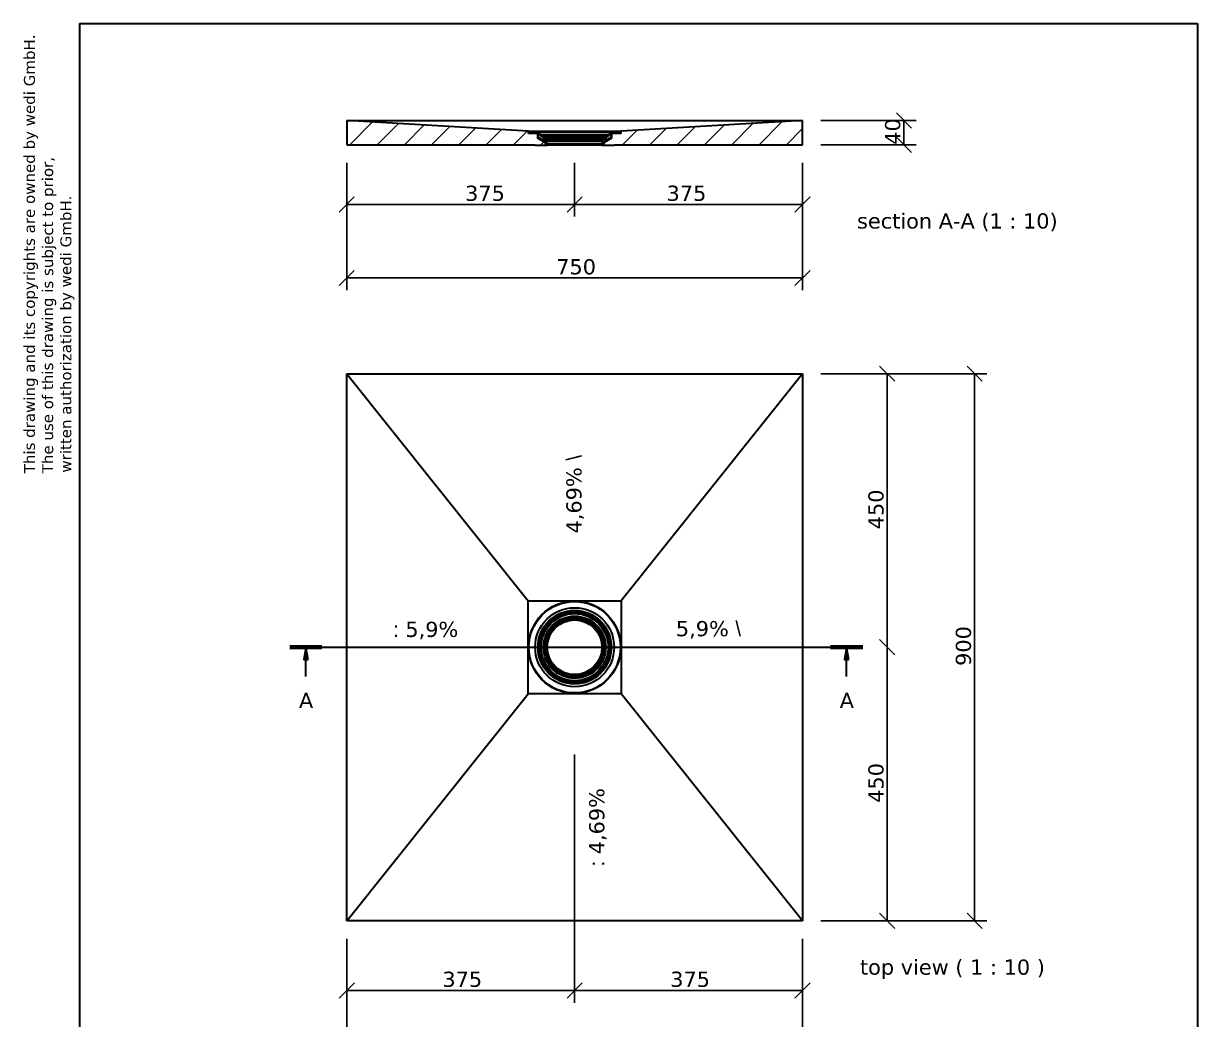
# Model space of a CAD drawing. Header units: millimetres. Extents: x 68 to 2000, y 100 to 2870.
# Drawn here: x 68 to 2000, y 1231 to 2870 of the extents above; entities that cross this region are included whole.
import ezdxf

# ---------------------------------------------------------------- set-up
doc = ezdxf.new("R2010")
doc.units = ezdxf.units.MM
doc.header["$LTSCALE"] = 10
for name, color, linetype, lineweight in [('_Sichtbarkanten', 7, 'Continuous', 35), ('Bemaßung (ISO)', 7, 'Continuous', 25), ('Rahmen (ISO)', 7, 'Continuous', 35), ('Schnittlinie (ISO)', 7, 'Continuous', 35), ('Schraffur (ISO)', 7, 'Continuous', 13), ('Symbol (ISO)', 7, 'Continuous', 25), ('Verdeckt (ISO)', 7, 'Continuous', 35)]:
    doc.layers.add(name, color=color, linetype=linetype, lineweight=lineweight)
doc.styles.add('Bezeichnungstext (DIN)', font='verdana.ttf')
doc.styles.add('Notiztext (DIN)', font='verdana.ttf')
doc.styles.add('Textstil65', font='verdana.ttf')
doc.dimstyles.new('Standard (DIN)', dxfattribs={"dimscale": 10, "dimtxt": 2.5, "dimasz": 2.5, "dimexe": 2, "dimexo": 10, "dimgap": 0.5, "dimtad": 1, "dimdec": 1, "dimrnd": 1e-08, "dimtxsty": 'Notiztext (DIN)', "dimblk": 'OBLIQUE', "dimcen": 0.09, "dimclrd": 256, "dimclre": 256, "dimclrt": 256, "dimadec": 0, "dimazin": 2, "dimtfac": 1, "dimtmove": 0, "dimatfit": 3, "dimfxl": 0, "dimtolj": 1, "dimtzin": 0, "dimlwd": -1, "dimlwe": -1, "dimarcsym": 0})
doc.dimstyles.new('Standard (DIN)-03', dxfattribs={"dimscale": 10, "dimtxt": 2.5, "dimasz": 2.5, "dimexe": 2, "dimexo": 3, "dimgap": 0.5, "dimtad": 1, "dimdec": 1, "dimrnd": 1e-08, "dimtxsty": 'Notiztext (DIN)', "dimblk": 'OBLIQUE', "dimcen": 0.09, "dimclrd": 256, "dimclre": 256, "dimclrt": 256, "dimadec": 0, "dimazin": 2, "dimtfac": 1, "dimtmove": 0, "dimatfit": 3, "dimfxl": 0, "dimtolj": 1, "dimtzin": 0, "dimlwd": -1, "dimlwe": -1, "dimarcsym": 0})

# ---------------------------------------------------------------- blocks, each defined once
blk = doc.blocks.new('Ränder Wedi_hoch')
at = {"layer": 'Rahmen (ISO)'}
for p, q in [((16, 287), (16, 10)), ((16, 287), (200, 287)), ((200, 287), (200, 10)), ((16, 10), (200, 10))]:
    blk.add_line(p, q, dxfattribs=at)
at = {"layer": 'Rahmen (ISO)', "char_height": 1.8, "attachment_point": 7, "rotation": 90, "style": 'Textstil65'}
for s, insert in [('This drawing and its copyrights are owned by wedi GmbH.', (9.2, 213)), ('The use of this drawing is subject to prior,', (12.2, 213)), ('written authorization by wedi GmbH.', (15.19, 213.1)), ('unterliegt dem Urheberrecht. Die Verwendung bedarf in jedem', (12.2, 10.21)), ('Fall der vorherigen, schriftlichen Zustimmung der wedi GmbH.', (15.19, 10.24)), ('Diese Zeichnung / Skizze ist Eigentum der wedi GmbH und ', (9.2, 10.24))]:
    blk.add_mtext(s, dxfattribs=dict(at, insert=insert))
blk = doc.blocks.new('2DTransSchnitt0')
at = {"layer": 'Schnittlinie (ISO)', "linetype": 'Continuous'}
for p, q in [((50.63, 184.38), (144.9, 184.38)), ((53.28, 184.38), (52.93, 182.38)), ((53.28, 182.38), (53.28, 184.38)), ((53.63, 182.38), (53.28, 184.38)), ((142.25, 184.38), (141.9, 182.38)), ((142.25, 182.38), (142.25, 184.38)), ((142.6, 182.38), (142.25, 184.38)), ((52.93, 182.38), (53.63, 182.38)), ((53.28, 179.59), (53.28, 182.38)), ((141.9, 182.38), (142.6, 182.38)), ((142.25, 179.59), (142.25, 182.38))]:
    blk.add_line(p, q, dxfattribs=at)
at = {"layer": 'Schnittlinie (ISO)', "linetype": 'Continuous', "lineweight": 70}
for p, q in [((50.63, 184.38), (55.92, 184.38)), ((139.61, 184.38), (144.9, 184.38))]:
    blk.add_line(p, q, dxfattribs=at)
at = {"layer": 'Schnittlinie (ISO)', "linetype": 'Continuous', "flags": 128}
for points in [[(53.63, 182.38), (53.28, 184.38), (52.93, 182.38), (53.63, 182.38)], [(142.6, 182.38), (142.25, 184.38), (141.9, 182.38), (142.6, 182.38)]]:
    blk.add_lwpolyline(points, dxfattribs=at)
at = {"layer": 'Schnittlinie (ISO)'}
for points in [[(53.63, 182.38), (53.28, 184.38), (52.93, 182.38), (53.63, 182.38)], [(142.6, 182.38), (142.25, 184.38), (141.9, 182.38), (142.6, 182.38)]]:
    blk.add_solid(points, dxfattribs=at)
at = {"layer": 'Schnittlinie (ISO)', "char_height": 2.5, "attachment_point": 7, "style": 'Bezeichnungstext (DIN)'}
for insert in [(52.14, 174.38), (141.12, 174.38)]:
    blk.add_mtext('A', dxfattribs=dict(at, insert=insert))
blk = doc.blocks.new('_Oblique')
at = {"color": 0, "linetype": 'ByBlock', "lineweight": -2}
blk.add_line((-0.5, -0.5), (0.5, 0.5), dxfattribs=at)
blk = doc.blocks.new('*D41')
at = {"layer": 'Bemaßung (ISO)', "transparency": 16777216}
for p, q in [((600, 2640.5), (600, 2552.2)), ((975, 2640.5), (975, 2552.2)), ((600, 2572.2), (975, 2572.2))]:
    blk.add_line(p, q, dxfattribs=at)
at = {"layer": 'Defpoints', "color": 0, "transparency": 16777216}
for p in [(600, 2670.5), (975, 2670.5), (975, 2572.2)]:
    blk.add_point(p, dxfattribs=at)
at = {"layer": 'Bemaßung (ISO)', "transparency": 16777216, "xscale": 25, "yscale": 25, "zscale": 25, "rotation": 180}
blk.add_blockref('_Oblique', (600, 2572.2), dxfattribs=at)
at = {"layer": 'Bemaßung (ISO)', "transparency": 16777216, "xscale": 25, "yscale": 25, "zscale": 25}
blk.add_blockref('_Oblique', (975, 2572.2), dxfattribs=at)
at = {"layer": 'Bemaßung (ISO)', "transparency": 16777216, "insert": (794.8, 2603.2), "char_height": 25, "attachment_point": 1, "style": 'Notiztext (DIN)'}
blk.add_mtext('\\A1;375', dxfattribs=at)
blk = doc.blocks.new('*D42')
at = {"layer": 'Bemaßung (ISO)', "transparency": 16777216}
for p, q in [((975, 2639.8), (975, 2552.2)), ((1350, 2640.5), (1350, 2552.2)), ((975, 2572.2), (1350, 2572.2))]:
    blk.add_line(p, q, dxfattribs=at)
at = {"layer": 'Defpoints', "color": 0, "transparency": 16777216}
for p in [(975, 2669.8), (1350, 2670.5), (1350, 2572.2)]:
    blk.add_point(p, dxfattribs=at)
at = {"layer": 'Bemaßung (ISO)', "transparency": 16777216, "xscale": 25, "yscale": 25, "zscale": 25, "rotation": 180}
blk.add_blockref('_Oblique', (975, 2572.2), dxfattribs=at)
at = {"layer": 'Bemaßung (ISO)', "transparency": 16777216, "xscale": 25, "yscale": 25, "zscale": 25}
blk.add_blockref('_Oblique', (1350, 2572.2), dxfattribs=at)
at = {"layer": 'Bemaßung (ISO)', "transparency": 16777216, "insert": (1126.3, 2603.2), "char_height": 25, "attachment_point": 1, "style": 'Notiztext (DIN)'}
blk.add_mtext('\\A1;375', dxfattribs=at)
blk = doc.blocks.new('*D43')
at = {"layer": 'Bemaßung (ISO)', "transparency": 16777216}
for p, q in [((1379.9, 2710.5), (1536.9, 2710.5)), ((1516.9, 2670.5), (1516.9, 2710.5)), ((1380, 2670.5), (1536.9, 2670.5))]:
    blk.add_line(p, q, dxfattribs=at)
at = {"layer": 'Defpoints', "color": 0, "transparency": 16777216}
for p in [(1349.9, 2710.5), (1516.9, 2710.5), (1350, 2670.5)]:
    blk.add_point(p, dxfattribs=at)
at = {"layer": 'Bemaßung (ISO)', "transparency": 16777216, "xscale": 25, "yscale": 25, "zscale": 25}
for p, rotation in [((1516.9, 2710.5), 90), ((1516.9, 2670.5), 270)]:
    blk.add_blockref('_Oblique', p, dxfattribs=dict(at, rotation=rotation))
at = {"layer": 'Bemaßung (ISO)', "transparency": 16777216, "insert": (1485.8, 2670.4), "char_height": 25, "attachment_point": 1, "rotation": 90, "style": 'Notiztext (DIN)'}
blk.add_mtext('\\A1;40', dxfattribs=at)
blk = doc.blocks.new('*D44')
at = {"layer": 'Bemaßung (ISO)', "transparency": 16777216}
for p, q in [((600, 1363.8), (600, 1128.3)), ((1350, 1363.8), (1350, 1128.3)), ((600, 1148.3), (1350, 1148.3))]:
    blk.add_line(p, q, dxfattribs=at)
at = {"layer": 'Defpoints', "color": 0, "transparency": 16777216}
for p in [(600, 1393.8), (1350, 1393.8), (1350, 1148.3)]:
    blk.add_point(p, dxfattribs=at)
at = {"layer": 'Bemaßung (ISO)', "transparency": 16777216, "xscale": 25, "yscale": 25, "zscale": 25, "rotation": 180}
blk.add_blockref('_Oblique', (600, 1148.3), dxfattribs=at)
at = {"layer": 'Bemaßung (ISO)', "transparency": 16777216, "xscale": 25, "yscale": 25, "zscale": 25}
blk.add_blockref('_Oblique', (1350, 1148.3), dxfattribs=at)
at = {"layer": 'Bemaßung (ISO)', "transparency": 16777216, "insert": (932.4, 1179.3), "char_height": 25, "attachment_point": 1, "style": 'Notiztext (DIN)'}
blk.add_mtext('\\A1;750', dxfattribs=at)
blk = doc.blocks.new('*D45')
at = {"layer": 'Bemaßung (ISO)', "transparency": 16777216}
for p, q in [((1489.3, 1393.8), (1489.3, 1843.8)), ((1380, 1393.8), (1509.3, 1393.8))]:
    blk.add_line(p, q, dxfattribs=at)
at = {"layer": 'Defpoints', "color": 0, "transparency": 16777216}
for p in [(1449, 1843.8), (1489.3, 1843.8), (1350, 1393.8)]:
    blk.add_point(p, dxfattribs=at)
at = {"layer": 'Bemaßung (ISO)', "transparency": 16777216, "xscale": 25, "yscale": 25, "zscale": 25}
for p, rotation in [((1489.3, 1843.8), 90), ((1489.3, 1393.8), 270)]:
    blk.add_blockref('_Oblique', p, dxfattribs=dict(at, rotation=rotation))
at = {"layer": 'Bemaßung (ISO)', "transparency": 16777216, "insert": (1458.3, 1587.8), "char_height": 25, "attachment_point": 1, "rotation": 90, "style": 'Notiztext (DIN)'}
blk.add_mtext('\\A1;450', dxfattribs=at)
blk = doc.blocks.new('*D46')
at = {"layer": 'Bemaßung (ISO)', "transparency": 16777216}
for p, q in [((1380, 2293.8), (1509.3, 2293.8)), ((1489.3, 1843.8), (1489.3, 2293.8))]:
    blk.add_line(p, q, dxfattribs=at)
at = {"layer": 'Defpoints', "color": 0, "transparency": 16777216}
for p in [(1350, 2293.8), (1489.3, 2293.8), (1449, 1843.8)]:
    blk.add_point(p, dxfattribs=at)
at = {"layer": 'Bemaßung (ISO)', "transparency": 16777216, "xscale": 25, "yscale": 25, "zscale": 25}
for p, rotation in [((1489.3, 2293.8), 90), ((1489.3, 1843.8), 270)]:
    blk.add_blockref('_Oblique', p, dxfattribs=dict(at, rotation=rotation))
at = {"layer": 'Bemaßung (ISO)', "transparency": 16777216, "insert": (1458.3, 2037.8), "char_height": 25, "attachment_point": 1, "rotation": 90, "style": 'Notiztext (DIN)'}
blk.add_mtext('\\A1;450', dxfattribs=at)
blk = doc.blocks.new('*D47')
at = {"layer": 'Bemaßung (ISO)', "transparency": 16777216}
for p, q in [((1380, 2293.8), (1653.2, 2293.8)), ((1633.2, 2293.8), (1633.2, 1393.8)), ((1380, 1393.8), (1653.2, 1393.8))]:
    blk.add_line(p, q, dxfattribs=at)
at = {"layer": 'Defpoints', "color": 0, "transparency": 16777216}
for p in [(1350, 2293.8), (1350, 1393.8), (1633.2, 1393.8)]:
    blk.add_point(p, dxfattribs=at)
at = {"layer": 'Bemaßung (ISO)', "transparency": 16777216, "xscale": 25, "yscale": 25, "zscale": 25}
for p, rotation in [((1633.2, 2293.8), 90), ((1633.2, 1393.8), 270)]:
    blk.add_blockref('_Oblique', p, dxfattribs=dict(at, rotation=rotation))
at = {"layer": 'Bemaßung (ISO)', "transparency": 16777216, "insert": (1602.2, 1813.1), "char_height": 25, "attachment_point": 1, "rotation": 90, "style": 'Notiztext (DIN)'}
blk.add_mtext('\\A1;900', dxfattribs=at)
blk = doc.blocks.new('*D48')
at = {"layer": 'Bemaßung (ISO)', "transparency": 16777216}
for p, q in [((600, 2570.5), (600, 2431.3)), ((1350, 2570.5), (1350, 2431.3)), ((600, 2451.3), (1350, 2451.3))]:
    blk.add_line(p, q, dxfattribs=at)
at = {"layer": 'Defpoints', "color": 0, "transparency": 16777216}
for p in [(600, 2670.5), (1350, 2670.5), (1350, 2451.3)]:
    blk.add_point(p, dxfattribs=at)
at = {"layer": 'Bemaßung (ISO)', "transparency": 16777216, "xscale": 25, "yscale": 25, "zscale": 25, "rotation": 180}
blk.add_blockref('_Oblique', (600, 2451.3), dxfattribs=at)
at = {"layer": 'Bemaßung (ISO)', "transparency": 16777216, "xscale": 25, "yscale": 25, "zscale": 25}
blk.add_blockref('_Oblique', (1350, 2451.3), dxfattribs=at)
at = {"layer": 'Bemaßung (ISO)', "transparency": 16777216, "insert": (944.7, 2482.3), "char_height": 25, "attachment_point": 1, "style": 'Notiztext (DIN)'}
blk.add_mtext('\\A1;750', dxfattribs=at)
blk = doc.blocks.new('*D49')
at = {"layer": 'Bemaßung (ISO)', "transparency": 16777216}
for p, q in [((975, 1667.3), (975, 1259)), ((600.1, 1293.9), (600.1, 1259)), ((600.1, 1279), (975, 1279))]:
    blk.add_line(p, q, dxfattribs=at)
at = {"layer": 'Defpoints', "color": 0, "transparency": 16777216}
for p in [(975, 1767.3), (600.1, 1393.9), (975, 1279)]:
    blk.add_point(p, dxfattribs=at)
at = {"layer": 'Bemaßung (ISO)', "transparency": 16777216, "xscale": 25, "yscale": 25, "zscale": 25, "rotation": 180}
blk.add_blockref('_Oblique', (600.1, 1279), dxfattribs=at)
at = {"layer": 'Bemaßung (ISO)', "transparency": 16777216, "xscale": 25, "yscale": 25, "zscale": 25}
blk.add_blockref('_Oblique', (975, 1279), dxfattribs=at)
at = {"layer": 'Bemaßung (ISO)', "transparency": 16777216, "insert": (757.4, 1310), "char_height": 25, "attachment_point": 1, "style": 'Notiztext (DIN)'}
blk.add_mtext('\\A1;375', dxfattribs=at)
blk = doc.blocks.new('*D50')
at = {"layer": 'Bemaßung (ISO)', "transparency": 16777216}
for p, q in [((975, 1667.3), (975, 1259)), ((1349.9, 1279), (975, 1279)), ((1349.9, 1293.9), (1349.9, 1259))]:
    blk.add_line(p, q, dxfattribs=at)
at = {"layer": 'Defpoints', "color": 0, "transparency": 16777216}
for p in [(975, 1767.3), (1349.9, 1393.9), (975, 1279)]:
    blk.add_point(p, dxfattribs=at)
at = {"layer": 'Bemaßung (ISO)', "transparency": 16777216, "xscale": 25, "yscale": 25, "zscale": 25, "rotation": 180}
blk.add_blockref('_Oblique', (975, 1279), dxfattribs=at)
at = {"layer": 'Bemaßung (ISO)', "transparency": 16777216, "xscale": 25, "yscale": 25, "zscale": 25}
blk.add_blockref('_Oblique', (1349.9, 1279), dxfattribs=at)
at = {"layer": 'Bemaßung (ISO)', "transparency": 16777216, "insert": (1132.3, 1310), "char_height": 25, "attachment_point": 1, "style": 'Notiztext (DIN)'}
blk.add_mtext('\\A1;375', dxfattribs=at)

msp = doc.modelspace()

# ---------------------------------------------------------------- hatches: boundary and pattern name
at = {"layer": 'Schraffur (ISO)'}
h = msp.add_hatch(dxfattribs=at)
h.set_pattern_fill('ANSI31', color=256, scale=254, style=0)
h.set_pattern_definition([(45, (0, 0), (-22.45064, 22.45064), [])])
h.paths.add_polyline_path([(1020.52, 2671.75), (1022.27, 2671.75), (1022.27, 2674.45), (1035.27, 2682.75), (1035.27, 2690.75), (1050.27, 2690.75), (1050.27, 2691.75), (1032.97, 2691.75), (1032.47, 2691.25), (1032.47, 2686.25), (1030.77, 2686.25), (1030.27, 2685.75), (1030.27, 2684.25), (1026.27, 2681.69), (1026.27, 2679.38), (1023.97, 2677.91), (1023.97, 2679.75), (1021.52, 2678.19), (1020.52, 2676.45)])
h.paths.add_polyline_path([(927.77, 2671.75), (929.52, 2671.75), (929.52, 2676.45), (928.51, 2678.19), (926.07, 2679.75), (926.07, 2677.91), (923.77, 2679.38), (923.77, 2681.69), (919.77, 2684.25), (919.77, 2685.75), (919.27, 2686.25), (917.57, 2686.25), (917.57, 2691.25), (917.07, 2691.75), (899.77, 2691.75), (899.77, 2690.75), (914.77, 2690.75), (914.77, 2682.75), (927.77, 2674.45)])
h.paths.add_polyline_path([(927.02, 2673.75), (914.52, 2680.75), (914.52, 2688.75), (899.02, 2688.75), (899.02, 2693), (898.55, 2693), (600.09, 2710.5), (600.02, 2709.25), (600.02, 2670.5), (910.02, 2670.5), (910.02, 2669.8), (930.02, 2669.8), (930.02, 2670.5), (927.02, 2670.5)])
h.paths.add_polyline_path([(1035.52, 2680.75), (1023.02, 2673.75), (1023.02, 2670.5), (1020.02, 2670.5), (1020.02, 2669.8), (1040.02, 2669.8), (1040.02, 2670.5), (1350.02, 2670.5), (1350.02, 2709.25), (1349.94, 2710.5), (1051.48, 2693), (1051.02, 2693), (1051.02, 2688.75), (1035.52, 2688.75)])

# ---------------------------------------------------------------- linework, layer by layer
at = {"layer": '_Sichtbarkanten'}
for p, q in [((600.09, 2710.5), (600.02, 2709.25)), ((600.02, 2709.25), (600.02, 2670.5)), ((898.55, 2693), (600.09, 2710.5)), ((600.09, 2710.5), (600.09, 2710.5)), ((600.09, 2710.5), (1349.94, 2710.5)), ((1349.94, 2710.5), (1051.48, 2693)), ((1350.02, 2709.25), (1349.94, 2710.5)), ((1349.94, 2710.5), (1349.94, 2710.5)), ((1350.02, 2670.5), (1350.02, 2709.25)), ((899.02, 2693), (898.55, 2693)), ((899.02, 2688.75), (899.02, 2693)), ((899.02, 2693), (1051.02, 2693)), ((914.52, 2688.75), (899.02, 2688.75)), ((917.07, 2691.75), (899.77, 2691.75)), ((899.77, 2691.75), (899.77, 2690.75)), ((899.77, 2690.75), (914.77, 2690.75)), ((914.52, 2680.75), (914.52, 2688.75)), ((914.77, 2688.75), (914.52, 2688.75)), ((914.77, 2690.75), (914.77, 2682.75)), ((917.57, 2691.25), (917.07, 2691.75)), ((1032.97, 2691.75), (917.07, 2691.75)), ((917.57, 2686.25), (917.57, 2691.25)), ((917.57, 2691.25), (1032.47, 2691.25)), ((919.27, 2686.25), (917.57, 2686.25)), ((919.77, 2685.75), (919.27, 2686.25)), ((1030.77, 2686.25), (919.27, 2686.25)), ((919.77, 2684.25), (919.77, 2685.75)), ((919.77, 2685.75), (1030.27, 2685.75)), ((1030.77, 2686.25), (1030.27, 2685.75)), ((1030.27, 2685.75), (1030.27, 2684.25)), ((1032.47, 2686.25), (1030.77, 2686.25)), ((1032.97, 2691.75), (1032.47, 2691.25)), ((1032.47, 2691.25), (1032.47, 2686.25)), ((1050.27, 2691.75), (1032.97, 2691.75)), ((1035.27, 2690.75), (1050.27, 2690.75)), ((1035.27, 2682.75), (1035.27, 2690.75)), ((1035.52, 2688.75), (1035.27, 2688.75)), ((1051.02, 2688.75), (1035.52, 2688.75)), ((1035.52, 2688.75), (1035.52, 2680.75)), ((1050.27, 2690.75), (1050.27, 2691.75)), ((1051.48, 2693), (1051.02, 2693)), ((1051.02, 2693), (1051.02, 2688.75)), ((600.02, 2670.5), (910.02, 2670.5)), ((910.02, 2670.5), (910.02, 2669.8)), ((910.02, 2669.8), (930.02, 2669.8)), ((927.02, 2673.75), (914.52, 2680.75)), ((917.9, 2680.75), (914.52, 2680.75)), ((914.77, 2682.75), (927.77, 2674.45)), ((923.77, 2681.69), (919.77, 2684.25)), ((1030.27, 2684.25), (919.77, 2684.25)), ((923.77, 2679.38), (923.77, 2681.69)), ((1026.27, 2681.69), (923.77, 2681.69)), ((926.07, 2677.91), (923.77, 2679.38)), ((926.07, 2679.38), (923.77, 2679.38)), ((928.51, 2678.19), (926.07, 2679.75)), ((926.07, 2679.75), (926.07, 2677.91)), ((1023.97, 2679.75), (926.07, 2679.75)), ((927.02, 2670.5), (927.02, 2673.75)), ((927.02, 2673.75), (927.77, 2673.75)), ((930.02, 2670.5), (927.02, 2670.5)), ((927.77, 2674.45), (927.77, 2671.75)), ((927.77, 2671.75), (929.52, 2671.75)), ((929.52, 2676.45), (928.51, 2678.19)), ((1021.52, 2678.19), (928.51, 2678.19)), ((929.52, 2671.75), (929.52, 2676.45)), ((1020.52, 2676.45), (929.52, 2676.45)), ((1020.52, 2671.75), (929.52, 2671.75)), ((930.02, 2669.8), (930.02, 2670.5)), ((930.02, 2670.5), (1020.02, 2670.5)), ((1020.02, 2669.8), (930.02, 2669.8)), ((1023.02, 2670.5), (1020.02, 2670.5)), ((1020.02, 2670.5), (1020.02, 2669.8)), ((1020.02, 2669.8), (1040.02, 2669.8)), ((1021.52, 2678.19), (1020.52, 2676.45)), ((1020.52, 2676.45), (1020.52, 2671.75)), ((1020.52, 2671.75), (1022.27, 2671.75)), ((1023.97, 2679.75), (1021.52, 2678.19)), ((1022.27, 2674.45), (1035.27, 2682.75)), ((1022.27, 2671.75), (1022.27, 2674.45)), ((1022.27, 2673.75), (1023.02, 2673.75)), ((1035.52, 2680.75), (1023.02, 2673.75)), ((1023.02, 2673.75), (1023.02, 2670.5)), ((1023.97, 2677.91), (1023.97, 2679.75)), ((1026.27, 2679.38), (1023.97, 2677.91)), ((1026.27, 2679.38), (1023.97, 2679.38)), ((1030.27, 2684.25), (1026.27, 2681.69)), ((1026.27, 2681.69), (1026.27, 2679.38)), ((1035.52, 2680.75), (1032.13, 2680.75)), ((1040.02, 2669.8), (1040.02, 2670.5)), ((1040.02, 2670.5), (1350.02, 2670.5)), ((600.02, 2293.82), (1350.02, 2293.82)), ((600.02, 1393.82), (600.02, 2293.82)), ((600.02, 2293.82), (600.09, 2293.76)), ((600.09, 2293.76), (1349.94, 2293.76)), ((600.09, 2293.74), (600.09, 2293.76)), ((600.09, 1393.89), (600.09, 2293.74)), ((600.09, 2293.74), (898.55, 1920.29)), ((1349.94, 2293.74), (1051.48, 1920.29)), ((1350.02, 2293.82), (1349.94, 2293.76)), ((1349.94, 2293.74), (1349.94, 2293.76)), ((1349.94, 2293.74), (1349.94, 1393.89)), ((1350.02, 2293.82), (1350.02, 1393.82)), ((898.55, 1920.29), (1051.48, 1920.29)), ((898.55, 1767.35), (898.55, 1920.29)), ((1051.48, 1920.29), (1051.48, 1767.35)), ((600.09, 1393.89), (898.55, 1767.35)), ((1051.48, 1767.35), (898.55, 1767.35)), ((1349.94, 1393.89), (1051.48, 1767.35)), ((600.02, 1393.82), (600.09, 1393.87)), ((1350.02, 1393.82), (600.02, 1393.82)), ((600.09, 1393.89), (600.09, 1393.87)), ((1349.94, 1393.87), (600.09, 1393.87)), ((1349.94, 1393.89), (1349.94, 1393.87)), ((1350.02, 1393.82), (1349.94, 1393.87))]:
    msp.add_line(p, q, dxfattribs=at)
for radius in [76, 75.25, 57.95, 57.45, 55.75, 55.25, 51.25, 48.95, 46.5, 45.5, 45]:
    msp.add_circle((975.02, 1843.82), radius, dxfattribs=at)
at = {"layer": 'Verdeckt (ISO)'}
for radius in [65, 60.5, 60.25, 48, 47.25]:
    msp.add_circle((975.02, 1843.82), radius, dxfattribs=at)

# ---------------------------------------------------------------- block references
at = {"xscale": 10, "yscale": 10, "zscale": 10}
msp.add_blockref('Ränder Wedi_hoch', (0, 0), dxfattribs=at)
at = {"layer": 'Schnittlinie (ISO)', "xscale": 10, "yscale": 10, "zscale": 10}
msp.add_blockref('2DTransSchnitt0', (0, 0), dxfattribs=at)

# ---------------------------------------------------------------- texts
at = {"layer": 'Symbol (ISO)', "char_height": 25, "attachment_point": 7, "style": 'Bezeichnungstext (DIN)'}
for s, insert in [('section A-A (1 : 10)', (1439.72, 2528.12)), ('top view ( 1 : 10 )', (1444.52, 1297.93))]:
    msp.add_mtext(s, dxfattribs=dict(at, insert=insert))
at = {"layer": 'Symbol (ISO)', "char_height": 25, "attachment_point": 1, "rotation": 90, "style": 'Notiztext (DIN)'}
for s, insert, width in [('{4,69% \\fAIGDT|b0|i0;\\H24.8731;\\\\}', (961.36, 2030.95), 173.3322), ('{\\fAIGDT|b0|i0;\\H24.8731;:\\fVerdana|b0|i0;\\H25.0000; 4,69%}', (998.85, 1482.98), 174.8447)]:
    msp.add_mtext(s, dxfattribs=dict(at, insert=insert, width=width))
at = {"layer": 'Symbol (ISO)', "char_height": 25, "attachment_point": 1, "style": 'Notiztext (DIN)'}
for s, insert, width in [('{\\fAIGDT|b0|i0;\\H24.8731;:\\fVerdana|b0|i0;\\H25.0000; 5,9%}', (676.3, 1885.71), 152.9876), ('{5,9% \\fAIGDT|b0|i0;\\H24.8731;\\\\}', (1141.62, 1886.87), 151.475)]:
    msp.add_mtext(s, dxfattribs=dict(at, insert=insert, width=width))

# ---------------------------------------------------------------- dimensions: what is measured, and where the dimension line sits
at = {"layer": 'Bemaßung (ISO)'}
for base, p1, p2, angle, dimstyle, override, picture, middle in [((1516.86, 2710.5), (1350.02, 2670.5), (1349.94, 2710.5), 90, 'Standard (DIN)-03', {"dimdec": 1, "dimtp": 0, "dimtm": 0, "dimtdec": 2, "dimtofl": 1, "dimatfit": 1}, '*D43', (1516.86, 2690.5)), ((975.02, 2572.2), (600.02, 2670.5), (975.02, 2670.5), 180, 'Standard (DIN)-03', {"dimdec": 1, "dimtp": 0, "dimtm": 0, "dimtdec": 2, "dimtofl": 0, "dimatfit": 1}, '*D41', (825.02, 2572.2)), ((1350.02, 2451.28), (600.02, 2670.5), (1350.02, 2670.5), 180, 'Standard (DIN)', {"dimdec": 1, "dimtp": 0, "dimtm": 0, "dimtdec": 2, "dimtofl": 0, "dimatfit": 1}, '*D48', (975.02, 2451.28)), ((1350.02, 2572.2), (975.02, 2669.8), (1350.02, 2670.5), 180, 'Standard (DIN)-03', {"dimdec": 1, "dimtp": 0, "dimtm": 0, "dimtdec": 2, "dimtofl": 0, "dimatfit": 1}, '*D42', (1156.44, 2572.2)), ((1489.28, 2293.82), (1448.99, 1843.82), (1350.02, 2293.82), 270, 'Standard (DIN)-03', {"dimdec": 1, "dimse1": 1, "dimtp": 0, "dimtm": 0, "dimtdec": 2, "dimtofl": 0, "dimatfit": 1}, '*D46', (1489.28, 2068.82)), ((1633.25, 1393.82), (1350.02, 2293.82), (1350.02, 1393.82), 90, 'Standard (DIN)-03', {"dimdec": 1, "dimtp": 0, "dimtm": 0, "dimtdec": 2, "dimtofl": 0, "dimatfit": 1}, '*D47', (1633.25, 1843.82)), ((1489.28, 1843.82), (1350.02, 1393.82), (1448.99, 1843.82), 270, 'Standard (DIN)-03', {"dimdec": 1, "dimse2": 1, "dimtp": 0, "dimtm": 0, "dimtdec": 2, "dimtofl": 0, "dimatfit": 1}, '*D45', (1489.28, 1618.82)), ((975.02, 1279), (1349.94, 1393.89), (975.02, 1767.35), 180, 'Standard (DIN)', {"dimdec": 0, "dimtp": 0, "dimtm": 0, "dimtdec": 0, "dimtofl": 0, "dimatfit": 1}, '*D50', (1162.48, 1279)), ((1350.02, 1148.31), (600.02, 1393.82), (1350.02, 1393.82), 180, 'Standard (DIN)-03', {"dimdec": 1, "dimtp": 0, "dimtm": 0, "dimtdec": 2, "dimtofl": 0, "dimatfit": 1}, '*D44', (962.78, 1148.31))]:
    dim = msp.add_linear_dim(base=base, p1=p1, p2=p2, angle=angle, dimstyle=dimstyle, override=override, dxfattribs=at)
    dim.commit()
    dim.dimension.update_dxf_attribs({"geometry": picture, "text_midpoint": middle, "dimtype": 160})
dim = msp.add_linear_dim(base=(975.02, 1279), p1=(600.09, 1393.89), p2=(975.02, 1767.35), dimstyle='Standard (DIN)', override={"dimdec": 0, "dimtp": 0, "dimtm": 0, "dimtdec": 0, "dimtofl": 0, "dimatfit": 1}, dxfattribs=at)
dim.commit()
dim.dimension.update_dxf_attribs({"geometry": '*D49', "text_midpoint": (787.55, 1279), "dimtype": 160})

doc.saveas('drawing.dxf')
